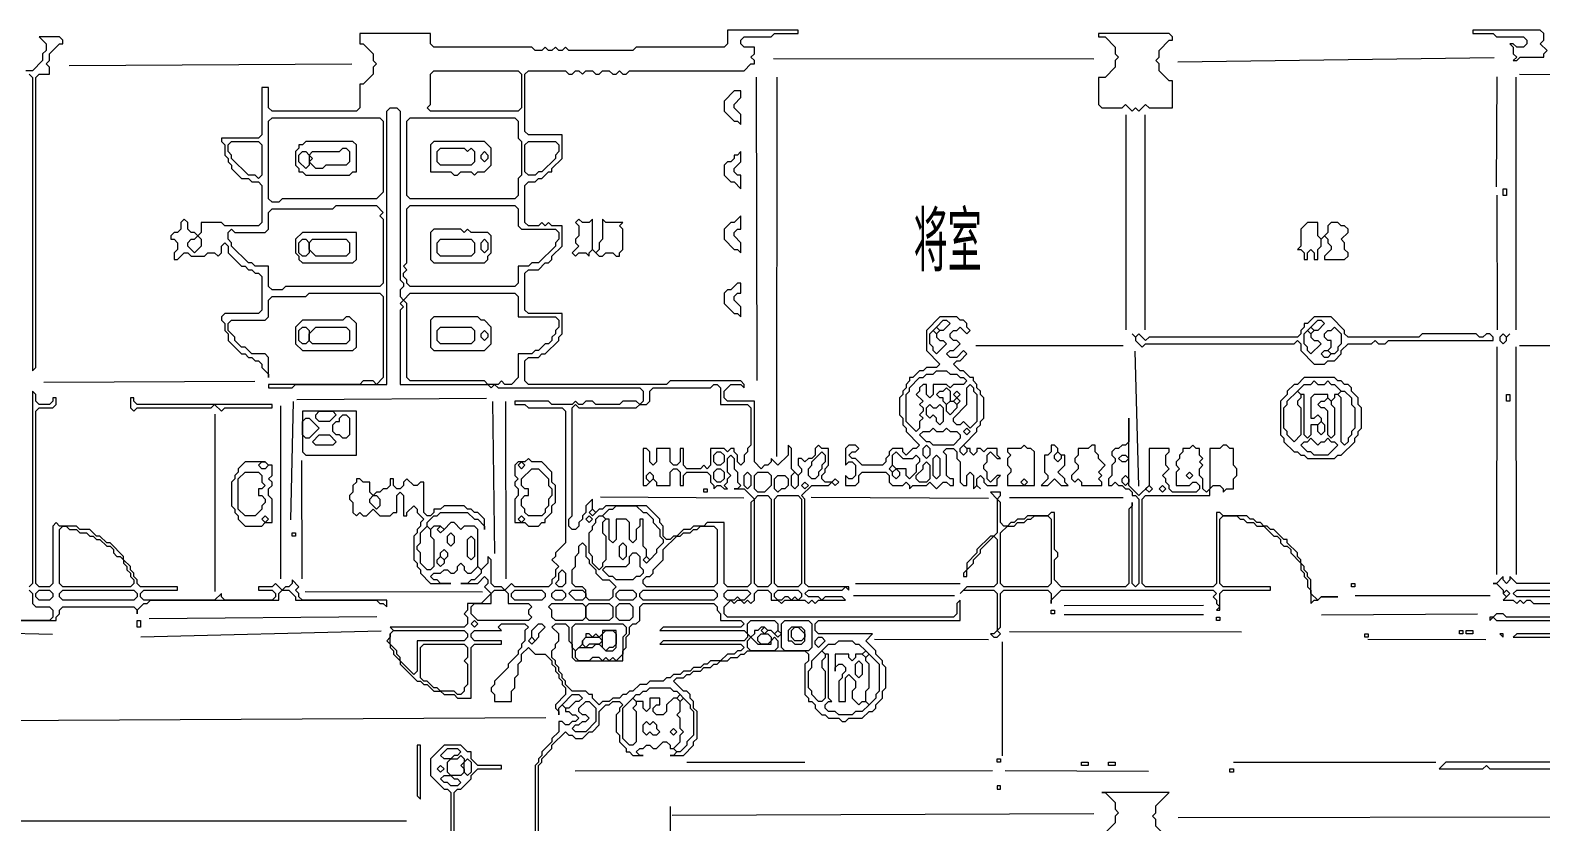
# Model space of a CAD drawing. Extents: x 12 to 2459, y 13 to 1740.
# Drawn here: x 785.3 to 1233.1, y 1094.3 to 1329 of the extents above; entities that cross this region are included whole.
import ezdxf

# ---------------------------------------------------------------- set-up
doc = ezdxf.new("R2010")
doc.units = 0
for name, color, linetype, lineweight in [('OCR_TEXT', 6, 'Continuous', 0), ('TEXT_FALLBACK_OUTLINE', 2, 'Continuous', 0), ('TRACE_CURVE', 6, 'Continuous', 0), ('TRACE_STRAIGHT', 5, 'Continuous', 0), ('TRACE_TEXT_SYMBOL', 6, 'Continuous', 0)]:
    doc.layers.add(name, color=color, linetype=linetype, lineweight=lineweight)
doc.styles.add('wqy-unicode', font='wqy-unicode.lff')

msp = doc.modelspace()

# ---------------------------------------------------------------- linework, layer by layer
at = {"layer": 'TEXT_FALLBACK_OUTLINE', "color": 2}
for points in [[(1080, 1206), (1079, 1205), (1075, 1205), (1075, 1204), (1076, 1203), (1075, 1202), (1075, 1200), (1076, 1199), (1076, 1198), (1075, 1197), (1075, 1194), (1083, 1194), (1083, 1204), (1082, 1205), (1081, 1205)], [(1088, 1206), (1088, 1204), (1087, 1203), (1086, 1203), (1086, 1198), (1087, 1197), (1087, 1196), (1085, 1194), (1087, 1194), (1089, 1196), (1091, 1194), (1093, 1194), (1092, 1195), (1092, 1196), (1090, 1198), (1092, 1200), (1092, 1203), (1091, 1203), (1090, 1204), (1090, 1205), (1089, 1206)], [(1100, 1206), (1099, 1205), (1096, 1205), (1096, 1203), (1095, 1202), (1095, 1201), (1096, 1200), (1096, 1199), (1094, 1197), (1094, 1196), (1095, 1195), (1096, 1196), (1097, 1195), (1097, 1194), (1103, 1194), (1103, 1195), (1102, 1196), (1103, 1197), (1102, 1198), (1104, 1200), (1102, 1202), (1102, 1203), (1101, 1204), (1101, 1206)], [(1089, 1203), (1090, 1204), (1091, 1203), (1091, 1202), (1090, 1201), (1089, 1202)], [(1079, 1195), (1080, 1196), (1081, 1195), (1080, 1194)]]:
    msp.add_lwpolyline(points, close=True, dxfattribs=at)
at = {"layer": 'TRACE_CURVE', "color": 6}
for points in [[(788, 1327), (790, 1325), (790, 1323), (789, 1322), (789, 1320), (786, 1317), (784, 1317)], [(785, 1316), (786, 1315), (786, 1228), (787, 1229), (787, 1315), (788, 1316), (791, 1316), (791, 1318), (790, 1319), (791, 1320), (791, 1322), (794, 1325), (795, 1325), (795, 1326), (794, 1327), (788, 1327)], [(992, 1329), (992, 1325), (991, 1324), (965, 1324), (964, 1323), (945, 1323), (944, 1324), (943, 1323), (942, 1323), (941, 1324), (940, 1323), (939, 1323), (938, 1324), (937, 1323), (935, 1323), (934, 1324), (905, 1324), (904, 1325), (904, 1328), (883, 1328), (883, 1325), (884, 1325), (887, 1322), (887, 1320), (888, 1319), (887, 1318), (887, 1316), (884, 1313), (883, 1313), (883, 1306), (882, 1305), (857, 1305), (856, 1306), (856, 1312), (854, 1312), (854, 1298), (853, 1297), (842, 1297), (842, 1296), (843, 1295), (843, 1292), (844, 1291), (844, 1290), (845, 1289), (845, 1288), (848, 1285), (850, 1285), (851, 1284), (853, 1284), (854, 1283), (854, 1272), (853, 1271), (843, 1271), (842, 1272), (836, 1272), (836, 1269), (835, 1268), (834, 1269), (833, 1269), (832, 1270), (832, 1272), (831, 1273), (830, 1272), (830, 1270)], [(936, 1285), (937, 1285), (939, 1287), (940, 1287), (940, 1288), (943, 1291), (943, 1298), (933, 1298), (932, 1299), (932, 1316), (933, 1317), (944, 1317), (945, 1316), (946, 1316), (947, 1317), (948, 1317), (949, 1316), (950, 1317), (952, 1317), (953, 1316), (954, 1316), (955, 1317), (957, 1317), (958, 1316), (959, 1316), (960, 1317), (961, 1316), (962, 1316), (963, 1317), (997, 1317), (999, 1319), (1000, 1319), (1000, 1320), (999, 1321), (1000, 1322), (1000, 1324), (997, 1324), (996, 1325), (996, 1326), (997, 1327), (1005, 1327), (1006, 1328), (1013, 1328), (1013, 1329), (992, 1329)], [(867, 1250), (868, 1251), (889, 1251), (890, 1250), (890, 1226), (888, 1224), (887, 1225), (884, 1225), (883, 1224), (856, 1224), (856, 1223), (863, 1223), (864, 1224), (891, 1224), (891, 1305), (892, 1306), (894, 1306), (895, 1305), (895, 1255), (896, 1254), (896, 1253), (895, 1252), (895, 1250), (896, 1249), (895, 1248), (896, 1247), (895, 1246), (895, 1224), (921, 1224), (922, 1223), (923, 1224), (924, 1223), (966, 1223), (967, 1222), (967, 1219), (966, 1218), (965, 1219), (961, 1219), (960, 1218), (953, 1218), (952, 1219), (950, 1219), (949, 1218), (948, 1218), (947, 1219), (946, 1218), (940, 1218), (939, 1219), (929, 1219), (929, 1218), (932, 1218), (933, 1217), (943, 1217), (944, 1216), (944, 1177), (941, 1174), (941, 1173), (940, 1172), (942, 1170), (941, 1169), (941, 1167), (940, 1166), (940, 1165), (939, 1164)], [(1017, 1202), (1016, 1202), (1015, 1201), (1014, 1202), (1013, 1202), (1013, 1200), (1014, 1199), (1014, 1198), (1013, 1197), (1011, 1199), (1011, 1205), (1010, 1206), (1010, 1203), (1007, 1200), (1005, 1202), (1005, 1201), (1004, 1200), (1003, 1200), (1002, 1199), (1000, 1201), (1000, 1219), (992, 1219), (991, 1220), (991, 1222), (993, 1224), (996, 1224), (997, 1223), (997, 1224), (996, 1225), (975, 1225), (974, 1224), (933, 1224), (932, 1225), (932, 1231), (933, 1232), (936, 1232), (937, 1233), (938, 1233), (942, 1237), (942, 1238), (943, 1239), (943, 1245), (933, 1245), (932, 1246), (932, 1257), (933, 1258), (936, 1258), (938, 1260), (939, 1260), (940, 1261), (940, 1262), (943, 1265), (943, 1271), (940, 1271), (939, 1272), (938, 1271), (937, 1272), (936, 1271), (933, 1271), (932, 1272), (932, 1283), (933, 1284), (935, 1284), (936, 1285)], [(830, 1270), (829, 1269), (828, 1269), (827, 1268), (827, 1267), (828, 1267), (829, 1266), (829, 1264), (828, 1263), (828, 1261), (829, 1261), (831, 1263), (832, 1263), (833, 1262), (837, 1262), (838, 1263), (840, 1263), (841, 1262), (842, 1263), (842, 1265), (843, 1266), (844, 1265), (844, 1263), (848, 1259), (849, 1259), (850, 1258), (851, 1258), (852, 1257), (853, 1257), (854, 1256), (854, 1246), (853, 1245), (843, 1245), (842, 1244), (842, 1243), (843, 1242), (843, 1240), (844, 1239), (844, 1237), (848, 1233), (849, 1233), (850, 1232), (851, 1232), (852, 1231), (853, 1231), (854, 1230), (854, 1229), (856, 1227), (856, 1226), (856, 1232), (855, 1233), (851, 1233), (849, 1235), (848, 1235), (846, 1237), (846, 1238), (844, 1240), (844, 1242), (845, 1243), (855, 1243), (856, 1244), (856, 1249), (857, 1250), (867, 1250)], [(992, 1193), (991, 1194), (992, 1195), (992, 1196), (993, 1197), (992, 1198), (992, 1202), (993, 1203), (994, 1202), (994, 1199), (995, 1198), (995, 1195), (996, 1194), (995, 1193), (994, 1193), (997, 1193), (1000, 1190), (999, 1189), (999, 1165), (998, 1164), (992, 1164), (991, 1165), (991, 1183), (986, 1183), (985, 1182), (982, 1182), (981, 1181), (979, 1181), (977, 1179), (976, 1179), (975, 1178), (974, 1178), (973, 1179), (973, 1182), (972, 1183), (972, 1184), (968, 1188), (956, 1188), (955, 1187), (954, 1187), (953, 1186), (952, 1187), (952, 1190), (950, 1188), (950, 1186), (949, 1185), (949, 1184), (948, 1183), (948, 1182), (947, 1181), (946, 1181), (945, 1182), (945, 1184), (946, 1185), (946, 1217), (947, 1218), (948, 1217), (965, 1217), (966, 1218), (968, 1218), (969, 1219), (969, 1222), (970, 1223), (987, 1223)], [(987, 1223), (988, 1224), (989, 1224), (990, 1223), (990, 1218), (998, 1218), (999, 1217), (999, 1206), (998, 1205), (998, 1204), (997, 1203), (997, 1201), (996, 1200), (995, 1201), (995, 1203), (994, 1204), (994, 1205), (993, 1205), (992, 1204), (991, 1205), (987, 1205), (987, 1200), (986, 1199), (985, 1200), (984, 1199), (980, 1199), (979, 1200), (979, 1205), (978, 1205), (978, 1201), (977, 1200), (976, 1200), (975, 1201), (975, 1205), (971, 1205), (971, 1201), (970, 1200), (969, 1201), (969, 1204), (968, 1205), (967, 1205), (967, 1194), (968, 1194), (970, 1196), (971, 1195), (971, 1194), (975, 1194), (975, 1198), (976, 1199), (977, 1199), (978, 1198), (978, 1194), (979, 1194), (979, 1197), (980, 1198), (986, 1198), (987, 1197), (987, 1195), (988, 1194), (988, 1193), (989, 1194), (990, 1194), (991, 1193), (992, 1193)], [(863, 1165), (862, 1164), (861, 1164), (860, 1163), (858, 1165), (857, 1164), (853, 1164), (853, 1163), (857, 1163), (858, 1162), (858, 1161), (857, 1160), (843, 1160), (842, 1161), (842, 1162), (840, 1160), (819, 1160), (818, 1161), (818, 1162), (819, 1163), (829, 1163), (829, 1164), (818, 1164), (817, 1165), (817, 1166), (816, 1167), (816, 1168), (815, 1169), (815, 1170), (813, 1172), (813, 1173), (809, 1177), (808, 1177), (806, 1179), (805, 1179), (803, 1181), (800, 1181), (799, 1182), (794, 1182), (793, 1183), (792, 1182), (792, 1165), (791, 1164), (788, 1164), (787, 1165), (787, 1216), (788, 1217), (792, 1217), (793, 1218), (793, 1220), (792, 1220), (792, 1219), (791, 1218), (788, 1218), (787, 1219), (787, 1221), (786, 1222), (786, 1165), (785, 1164)], [(1061, 1154), (1061, 1160), (1060, 1159), (1060, 1156), (1059, 1155), (992, 1155), (991, 1156), (991, 1158), (993, 1160), (994, 1159), (995, 1160), (996, 1160), (997, 1159), (998, 1160), (999, 1159), (1000, 1160), (1000, 1162), (1001, 1163), (1004, 1163), (1005, 1162), (1005, 1160), (1007, 1160), (1008, 1159), (1009, 1160), (1015, 1160), (1016, 1159), (1017, 1160), (1018, 1159), (1019, 1160), (1027, 1160), (1026, 1161), (1021, 1161), (1020, 1160), (1019, 1161), (1016, 1161), (1015, 1162), (1016, 1163), (1026, 1163), (1027, 1164), (1028, 1163), (1028, 1164), (1016, 1164), (1015, 1165), (1015, 1190), (1014, 1191), (1017, 1194), (1022, 1194), (1023, 1195), (1024, 1194), (1025, 1195), (1024, 1196), (1023, 1195), (1021, 1195), (1020, 1196), (1020, 1197), (1021, 1198), (1021, 1199), (1022, 1200), (1022, 1205), (1020, 1205), (1019, 1206), (1018, 1205), (1018, 1203), (1017, 1202)], [(886, 1192), (886, 1195), (884, 1195), (883, 1196), (882, 1196), (882, 1195), (881, 1194), (881, 1192), (880, 1191), (880, 1190), (881, 1189), (881, 1186), (882, 1185), (883, 1186), (884, 1185), (885, 1185), (887, 1187), (889, 1185), (892, 1185), (893, 1186), (894, 1186), (894, 1191), (895, 1192), (896, 1191), (896, 1185), (897, 1185), (897, 1186), (899, 1188), (900, 1187), (900, 1186), (902, 1184), (901, 1183), (901, 1182), (900, 1181), (900, 1180), (899, 1179), (899, 1172), (900, 1171), (900, 1170), (901, 1169), (901, 1168), (904, 1165), (910, 1165), (907, 1165), (906, 1166), (905, 1166), (904, 1167), (905, 1168), (907, 1168), (908, 1169), (909, 1169), (910, 1168), (911, 1168), (912, 1169), (912, 1170), (913, 1171), (914, 1170), (914, 1169), (915, 1168), (916, 1168), (918, 1170), (919, 1169), (919, 1168), (917, 1166)], [(939, 1164), (929, 1164), (928, 1165), (926, 1163), (925, 1164), (923, 1164), (922, 1165), (922, 1172), (921, 1173), (921, 1171), (919, 1169), (918, 1170), (918, 1181), (917, 1182), (914, 1182), (913, 1181), (911, 1183), (910, 1183), (908, 1181), (907, 1182), (905, 1182), (904, 1181), (903, 1182), (903, 1183), (905, 1185), (906, 1185), (907, 1186), (915, 1186), (917, 1184), (918, 1184), (920, 1182), (920, 1181), (920, 1184), (918, 1186), (917, 1186), (916, 1187), (915, 1187), (914, 1188), (908, 1188), (907, 1187), (905, 1187), (905, 1186), (904, 1185), (903, 1185), (902, 1186), (902, 1195), (901, 1195), (900, 1194), (899, 1194), (897, 1196), (896, 1195), (896, 1194), (895, 1193), (894, 1193), (893, 1194), (893, 1196), (892, 1196), (892, 1194), (891, 1193), (890, 1193), (889, 1192), (888, 1192), (887, 1191), (886, 1192)], [(785, 1163), (786, 1162), (786, 1159), (787, 1158), (791, 1158), (792, 1157), (792, 1155), (791, 1154), (761, 1154), (793, 1154), (793, 1155), (794, 1156), (794, 1157), (795, 1158), (816, 1158), (817, 1157), (817, 1156), (817, 1157), (819, 1159), (820, 1159), (821, 1160), (859, 1160), (859, 1162), (860, 1163), (862, 1163), (864, 1161), (864, 1160), (888, 1160), (889, 1159), (890, 1159), (891, 1158), (891, 1160), (866, 1160), (865, 1161), (865, 1162), (864, 1163), (865, 1164), (863, 1166), (863, 1165)], [(917, 1166), (916, 1166), (915, 1165), (913, 1165), (918, 1165), (920, 1167), (921, 1166), (921, 1165), (920, 1164), (922, 1162), (919, 1159), (915, 1159), (915, 1157), (914, 1156), (915, 1155), (915, 1153), (914, 1152), (892, 1152), (893, 1151), (892, 1150), (892, 1149), (891, 1148), (892, 1147), (892, 1146), (893, 1145), (893, 1144), (895, 1142), (895, 1141), (900, 1136), (901, 1136), (902, 1135), (903, 1135), (905, 1133), (907, 1133), (908, 1132), (911, 1132), (912, 1131), (916, 1131), (916, 1146), (917, 1147), (925, 1147), (925, 1148), (917, 1148), (916, 1149), (916, 1150), (917, 1151), (925, 1151), (924, 1152), (925, 1153), (932, 1153), (933, 1152), (932, 1151), (932, 1148), (931, 1147), (931, 1146), (930, 1145), (930, 1144), (927, 1141), (927, 1140), (923, 1136), (923, 1135), (922, 1134), (922, 1133), (923, 1132)], [(1262, 1165), (1226, 1165), (1224, 1167), (1224, 1166), (1223, 1165), (1222, 1166), (1222, 1167), (1220, 1165), (1219, 1165), (1220, 1165), (1222, 1163), (1222, 1162), (1223, 1161), (1222, 1160), (1225, 1160), (1226, 1159), (1227, 1160), (1228, 1159), (1229, 1160), (1230, 1160), (1231, 1159), (1236, 1159)], [(1271, 1161), (1226, 1161), (1225, 1162), (1226, 1163), (1263, 1163)], [(966, 1158), (967, 1159), (988, 1159), (989, 1158), (989, 1157), (990, 1156), (990, 1154), (996, 1154), (997, 1153), (996, 1152), (973, 1152), (972, 1151), (997, 1151), (998, 1150), (998, 1149), (997, 1148), (973, 1148), (972, 1147), (996, 1147), (997, 1146), (996, 1145), (995, 1145), (994, 1144), (992, 1144), (990, 1142), (987, 1142), (986, 1141), (985, 1141), (984, 1140), (982, 1140), (981, 1139), (979, 1139), (978, 1138), (976, 1138), (975, 1137), (974, 1137), (973, 1136), (969, 1136), (968, 1135), (966, 1135), (964, 1133), (963, 1133), (962, 1132), (961, 1132), (960, 1131), (958, 1131), (957, 1130), (955, 1130), (954, 1129), (952, 1131), (952, 1132), (951, 1132), (950, 1133), (946, 1133), (944, 1135), (944, 1136), (943, 1137), (943, 1138), (942, 1139), (942, 1140), (941, 1141), (941, 1142), (940, 1143), (940, 1145)], [(940, 1145), (941, 1146), (941, 1147), (942, 1148), (942, 1150), (940, 1152), (941, 1153), (944, 1153), (945, 1152), (945, 1148), (946, 1147), (946, 1143), (947, 1142), (961, 1142), (961, 1145), (962, 1146), (962, 1149), (963, 1150), (963, 1152), (964, 1153), (965, 1153), (966, 1154), (966, 1158)], [(982, 1118), (983, 1119), (983, 1127), (982, 1128), (982, 1130), (981, 1131), (981, 1132), (980, 1133), (979, 1133), (976, 1136), (977, 1137), (979, 1137), (980, 1138), (981, 1138), (982, 1139), (984, 1139), (985, 1140), (987, 1140), (988, 1141), (989, 1141), (990, 1142), (992, 1142), (993, 1143), (995, 1143), (996, 1144), (997, 1144), (998, 1145), (1015, 1145), (1016, 1144), (1016, 1142), (1015, 1141), (1015, 1132), (1016, 1131), (1016, 1130), (1017, 1130), (1018, 1129), (1018, 1128), (1020, 1126), (1021, 1126), (1022, 1125), (1025, 1125), (1026, 1124), (1027, 1124), (1028, 1125), (1032, 1125), (1034, 1127), (1035, 1127), (1036, 1128), (1036, 1129), (1038, 1131), (1038, 1133), (1039, 1134), (1039, 1140), (1038, 1141), (1038, 1142), (1036, 1144), (1036, 1145), (1033, 1148), (1035, 1150), (1019, 1150), (1018, 1151), (1018, 1153), (1019, 1154), (1061, 1154)], [(923, 1132), (923, 1130), (928, 1130), (928, 1133), (929, 1134), (929, 1137), (930, 1138), (930, 1141), (931, 1142), (931, 1144), (933, 1146), (935, 1144), (938, 1144), (940, 1142), (940, 1141), (941, 1140), (941, 1139), (942, 1138), (942, 1137), (943, 1136), (943, 1135), (944, 1134), (944, 1132), (941, 1129), (941, 1128), (942, 1127), (942, 1126), (942, 1128), (943, 1129), (944, 1128), (944, 1127), (945, 1127), (946, 1126), (947, 1126), (948, 1125), (947, 1124), (946, 1124), (945, 1123), (944, 1123), (943, 1124), (942, 1124), (942, 1121), (940, 1119), (940, 1118), (937, 1115), (937, 1114), (936, 1113), (936, 1112), (935, 1111), (935, 985)], [(936, 986), (936, 1111), (937, 1112), (937, 1113), (940, 1116), (940, 1117), (944, 1121), (945, 1120), (946, 1120), (947, 1119), (949, 1119), (951, 1121), (952, 1121), (954, 1123), (954, 1127), (956, 1129), (957, 1129), (958, 1130), (960, 1130), (961, 1129), (960, 1128), (960, 1127), (959, 1126), (959, 1121), (960, 1120), (960, 1118), (962, 1116), (962, 1115), (963, 1115), (964, 1114), (967, 1114), (966, 1114), (965, 1115), (966, 1116), (967, 1116), (968, 1117), (969, 1117), (970, 1116), (971, 1116), (973, 1118), (974, 1118), (975, 1117), (975, 1116), (976, 1116), (977, 1115), (976, 1114), (975, 1114), (979, 1114), (982, 1117), (982, 1118)]]:
    msp.add_lwpolyline(points, dxfattribs=at)
for points in [[(904, 1316), (905, 1317), (930, 1317), (931, 1316), (931, 1306), (930, 1305), (904, 1305), (903, 1306), (904, 1307)], [(856, 1302), (857, 1303), (889, 1303), (890, 1302), (890, 1281), (888, 1279), (860, 1279), (859, 1278), (857, 1278), (856, 1279)], [(897, 1302), (898, 1303), (929, 1303), (930, 1302), (930, 1297), (931, 1296), (931, 1286), (930, 1285), (930, 1280), (929, 1279), (898, 1279), (897, 1280)], [(844, 1295), (845, 1296), (853, 1296), (854, 1295), (854, 1286), (853, 1285), (852, 1286), (850, 1286), (845, 1291), (845, 1292), (844, 1293)], [(932, 1295), (933, 1296), (941, 1296), (942, 1295), (942, 1293), (941, 1292), (941, 1291), (937, 1287), (936, 1287), (935, 1286), (933, 1286), (932, 1287)], [(875, 1276), (876, 1277), (888, 1277), (890, 1275), (889, 1274), (890, 1273), (890, 1254), (889, 1253), (861, 1253), (860, 1252), (857, 1252), (856, 1253), (856, 1259), (852, 1259), (851, 1260), (850, 1260), (845, 1265), (845, 1266), (844, 1267), (844, 1269), (845, 1270), (846, 1269), (855, 1269), (856, 1270), (856, 1275), (857, 1276)], [(897, 1276), (898, 1277), (929, 1277), (930, 1276), (930, 1271), (931, 1270), (941, 1270), (942, 1269), (942, 1267), (941, 1266), (941, 1265), (936, 1260), (934, 1260), (933, 1259), (930, 1259), (930, 1254), (929, 1253), (898, 1253), (897, 1254), (897, 1255), (896, 1256), (896, 1257), (897, 1258), (896, 1259), (897, 1260)], [(834, 1267), (835, 1268), (836, 1267), (836, 1265), (834, 1263), (832, 1265), (832, 1266), (833, 1267)], [(898, 1251), (929, 1251), (930, 1250), (930, 1244), (941, 1244), (942, 1243), (942, 1241), (941, 1240), (941, 1239), (940, 1238), (940, 1237), (939, 1236), (938, 1236), (936, 1234), (935, 1234), (934, 1233), (930, 1233), (930, 1226), (928, 1224), (926, 1224), (925, 1225), (924, 1224), (921, 1224), (920, 1225), (898, 1225), (897, 1226), (897, 1248), (896, 1249)], [(988, 1203), (989, 1204), (990, 1204), (991, 1203), (991, 1201), (990, 1200), (989, 1200), (988, 1201)], [(1020, 1204), (1021, 1203), (1021, 1201), (1020, 1200), (1020, 1199), (1019, 1198), (1019, 1197), (1018, 1196), (1017, 1196), (1016, 1197), (1016, 1199), (1017, 1200), (1017, 1201)], [(968, 1197), (969, 1198), (970, 1197), (970, 1196), (969, 1195), (968, 1196)], [(988, 1198), (989, 1199), (990, 1199), (991, 1198), (991, 1196), (990, 1195), (989, 1195), (988, 1196)], [(997, 1197), (998, 1198), (999, 1197), (999, 1194), (998, 1193), (997, 1194)], [(1000, 1197), (1001, 1198), (1004, 1198), (1005, 1197), (1005, 1194), (1003, 1192), (1001, 1192), (1000, 1193)], [(1006, 1196), (1007, 1197), (1009, 1197), (1010, 1196), (1010, 1194), (1009, 1193), (1008, 1193), (1007, 1192), (1006, 1193)], [(1011, 1197), (1012, 1198), (1013, 1197), (1013, 1194), (1012, 1193), (1011, 1194)], [(1014, 1194), (1015, 1195), (1016, 1194), (1015, 1193)], [(886, 1190), (887, 1191), (888, 1191), (889, 1190), (889, 1188), (888, 1187), (886, 1189)], [(951, 1186), (952, 1187), (953, 1186), (952, 1185)], [(958, 1187), (959, 1188), (965, 1188), (967, 1186), (968, 1186), (970, 1184), (970, 1183), (972, 1181), (972, 1179), (973, 1178), (973, 1177), (971, 1175), (971, 1174), (969, 1172), (968, 1173), (968, 1175), (967, 1176), (967, 1184), (966, 1184), (966, 1182), (965, 1181), (965, 1178), (964, 1177), (963, 1178), (963, 1183), (962, 1184), (959, 1184), (959, 1178), (958, 1177), (957, 1178), (957, 1184), (956, 1184), (955, 1185), (957, 1187)], [(1000, 1190), (1001, 1191), (1004, 1191), (1005, 1190), (1005, 1165), (1004, 1164), (1001, 1164), (1000, 1165)], [(1006, 1190), (1007, 1191), (1013, 1191), (1014, 1190), (1014, 1165), (1013, 1164), (1007, 1164), (1006, 1165)], [(950, 1184), (951, 1185), (952, 1184), (951, 1183)], [(953, 1184), (954, 1185), (955, 1185), (956, 1184), (955, 1183), (955, 1180), (956, 1179), (956, 1172), (955, 1171), (955, 1170), (954, 1169), (952, 1171), (952, 1173), (951, 1174), (951, 1180), (952, 1181), (952, 1182), (953, 1183)], [(794, 1181), (795, 1182), (796, 1182), (797, 1181), (799, 1181), (800, 1180), (802, 1180), (803, 1179), (804, 1179), (805, 1178), (806, 1178), (808, 1176), (809, 1176), (810, 1175), (810, 1174), (811, 1173), (812, 1173), (813, 1172), (813, 1171), (814, 1170), (814, 1169), (815, 1168), (815, 1167), (816, 1166), (816, 1165), (815, 1164), (795, 1164), (794, 1165)], [(903, 1182), (904, 1181), (904, 1179), (905, 1178), (905, 1170), (904, 1169), (903, 1169), (901, 1171), (901, 1174), (900, 1175), (900, 1176), (901, 1177), (901, 1180)], [(906, 1181), (907, 1182), (908, 1181), (907, 1180)], [(909, 1179), (910, 1180), (911, 1179), (911, 1177), (910, 1176), (909, 1177)], [(915, 1178), (916, 1179), (917, 1178), (917, 1173), (916, 1172), (915, 1173)], [(983, 1181), (984, 1182), (988, 1182), (989, 1181), (989, 1165), (988, 1164), (968, 1164), (967, 1165), (967, 1166), (968, 1167), (969, 1167), (970, 1168), (970, 1169), (973, 1172), (973, 1175), (977, 1179), (978, 1179), (979, 1180), (981, 1180), (982, 1181)], [(907, 1174), (908, 1175), (909, 1174), (909, 1173), (908, 1172), (907, 1173)], [(948, 1176), (949, 1177), (950, 1176), (950, 1173), (951, 1172), (951, 1171), (953, 1169), (953, 1168), (955, 1166), (957, 1166), (959, 1164), (958, 1163), (958, 1161), (957, 1160), (951, 1160), (950, 1161), (950, 1163), (949, 1164), (947, 1164), (946, 1165), (946, 1169), (947, 1170), (947, 1173), (948, 1174)], [(963, 1173), (964, 1174), (965, 1174), (966, 1173), (966, 1170), (967, 1169), (967, 1168), (966, 1167), (965, 1167), (964, 1166), (959, 1166), (958, 1167), (957, 1167), (955, 1169), (956, 1170), (962, 1170), (963, 1171)], [(960, 1176), (961, 1177), (962, 1176), (962, 1173), (961, 1172), (960, 1173)], [(906, 1172), (907, 1173), (908, 1172), (908, 1171), (907, 1170), (906, 1171)], [(942, 1168), (943, 1169), (944, 1168), (944, 1165), (943, 1164), (942, 1164), (941, 1165), (942, 1166)], [(967, 1172), (968, 1173), (969, 1172), (968, 1171)], [(787, 1162), (788, 1163), (791, 1163), (792, 1162), (792, 1161), (791, 1160), (788, 1160), (787, 1161)], [(794, 1162), (795, 1163), (816, 1163), (817, 1162), (817, 1161), (816, 1160), (795, 1160), (794, 1161)], [(922, 1162), (923, 1163), (926, 1163), (927, 1162), (927, 1159), (933, 1159), (934, 1158), (933, 1157), (933, 1156), (934, 1155), (933, 1154), (918, 1154), (916, 1156), (916, 1158), (917, 1159), (922, 1159)], [(928, 1162), (929, 1163), (937, 1163), (938, 1162), (938, 1161), (937, 1160), (929, 1160), (928, 1161)], [(940, 1162), (941, 1163), (943, 1163), (944, 1162), (944, 1161), (943, 1160), (941, 1160), (940, 1161)], [(945, 1162), (946, 1163), (949, 1163), (950, 1162), (950, 1161), (949, 1160), (947, 1160)], [(959, 1162), (960, 1163), (964, 1163), (965, 1162), (965, 1161), (964, 1160), (960, 1160), (959, 1161)], [(966, 1162), (967, 1163), (988, 1163), (989, 1162), (989, 1161), (988, 1160), (967, 1160), (966, 1161)], [(991, 1162), (992, 1163), (998, 1163), (999, 1162), (997, 1160), (996, 1160), (995, 1161), (994, 1160), (992, 1160), (991, 1161)], [(1006, 1162), (1007, 1163), (1013, 1163), (1014, 1162), (1014, 1161), (1013, 1160), (1012, 1161), (1011, 1160), (1010, 1161), (1009, 1161), (1008, 1160), (1007, 1160), (1006, 1161)], [(1222, 1162), (1223, 1163), (1224, 1162), (1223, 1161)], [(939, 1158), (940, 1159), (949, 1159), (950, 1158), (950, 1155), (949, 1154), (941, 1154), (940, 1155), (940, 1157)], [(950, 1158), (951, 1159), (957, 1159), (958, 1158), (958, 1155), (957, 1154), (951, 1154), (950, 1155)], [(959, 1158), (960, 1159), (963, 1159), (964, 1158), (964, 1155), (963, 1154), (960, 1154), (959, 1155)], [(892, 1150), (893, 1151), (914, 1151), (915, 1150), (915, 1149), (914, 1148), (900, 1148), (900, 1139), (899, 1138), (895, 1142), (895, 1143), (894, 1144), (894, 1145), (892, 1147)], [(916, 1153), (917, 1154), (918, 1153), (917, 1152)], [(936, 1153), (937, 1153), (938, 1152), (936, 1150), (936, 1149), (935, 1148), (934, 1149), (934, 1151)], [(946, 1152), (947, 1153), (961, 1153), (962, 1152), (962, 1150), (961, 1149), (961, 1144), (959, 1142), (958, 1143), (957, 1142), (956, 1143), (955, 1142), (954, 1143), (952, 1143), (951, 1142), (948, 1142), (947, 1143), (947, 1145), (948, 1146), (952, 1146), (953, 1147), (954, 1147), (956, 1145), (958, 1145), (959, 1146), (959, 1151), (955, 1151), (955, 1150), (954, 1149), (953, 1150), (952, 1149), (951, 1150), (950, 1150), (950, 1149), (949, 1148), (949, 1147), (947, 1145), (946, 1146)], [(955, 1150), (956, 1151), (958, 1151), (959, 1150), (959, 1147), (958, 1146), (957, 1146), (956, 1145), (955, 1146)], [(998, 1153), (999, 1154), (1006, 1154), (1007, 1153), (1007, 1151), (1006, 1150), (1005, 1151), (1004, 1151), (1003, 1152), (1002, 1152), (1001, 1151), (1000, 1151), (1000, 1150), (999, 1149), (998, 1150)], [(1002, 1151), (1003, 1152), (1004, 1151), (1003, 1150)], [(1006, 1150), (1007, 1151), (1008, 1150), (1007, 1149)], [(1008, 1153), (1009, 1154), (1016, 1154), (1017, 1153), (1017, 1146), (1016, 1145), (1009, 1145), (1008, 1146)], [(901, 1146), (902, 1147), (914, 1147), (915, 1146), (915, 1143), (914, 1142), (915, 1141), (915, 1135), (914, 1134), (914, 1133), (913, 1132), (912, 1132), (911, 1133), (907, 1133), (906, 1134), (905, 1134), (903, 1136), (902, 1136), (901, 1137)], [(933, 1148), (934, 1149), (935, 1148), (934, 1147)], [(949, 1148), (950, 1149), (954, 1149), (955, 1148), (954, 1147), (951, 1147), (950, 1146), (949, 1147)], [(998, 1148), (999, 1149), (1001, 1147), (1005, 1147), (1005, 1148), (1006, 1149), (1007, 1148), (1007, 1146), (1006, 1145), (999, 1145), (998, 1146)], [(1001, 1149), (1002, 1150), (1004, 1150), (1005, 1149), (1005, 1148), (1004, 1147), (1002, 1147), (1001, 1148)], [(1018, 1148), (1019, 1149), (1020, 1149), (1021, 1148), (1019, 1146), (1018, 1147)], [(1024, 1147), (1025, 1148), (1029, 1148), (1030, 1147), (1031, 1147), (1033, 1145), (1032, 1144), (1030, 1144), (1030, 1143), (1029, 1142), (1028, 1143), (1028, 1144), (1024, 1144), (1024, 1139), (1024, 1140), (1025, 1141), (1026, 1141), (1027, 1140), (1027, 1139), (1026, 1138), (1026, 1137), (1025, 1136), (1025, 1130), (1027, 1130), (1027, 1137), (1028, 1138), (1030, 1136), (1030, 1134), (1029, 1133), (1029, 1131), (1031, 1129), (1032, 1130), (1033, 1130), (1034, 1129), (1032, 1127), (1030, 1127), (1029, 1126), (1025, 1126), (1024, 1127), (1022, 1127), (1021, 1128), (1021, 1129), (1022, 1130), (1023, 1130), (1022, 1131), (1022, 1144), (1021, 1144), (1020, 1145), (1022, 1147)], [(1020, 1145), (1021, 1144), (1021, 1143), (1020, 1142), (1020, 1140), (1021, 1139), (1021, 1131), (1020, 1130), (1019, 1130), (1017, 1132), (1017, 1133), (1016, 1134), (1016, 1139), (1017, 1140), (1017, 1142)], [(1030, 1141), (1031, 1142), (1032, 1141), (1032, 1138), (1031, 1137), (1030, 1138)], [(1032, 1144), (1033, 1145), (1034, 1144), (1033, 1143)], [(1033, 1143), (1034, 1144), (1037, 1141), (1037, 1133), (1036, 1132), (1036, 1131), (1034, 1129), (1033, 1130), (1033, 1133), (1034, 1134), (1034, 1141), (1033, 1142)], [(968, 1133), (969, 1134), (975, 1134), (976, 1133), (977, 1133), (978, 1132), (977, 1131), (976, 1131), (974, 1129), (974, 1127), (973, 1126), (971, 1126), (970, 1127), (970, 1128), (971, 1129), (972, 1129), (972, 1131), (969, 1131), (969, 1128), (968, 1127), (967, 1128), (967, 1130), (965, 1130), (964, 1131), (965, 1132), (966, 1132), (967, 1133)], [(946, 1132), (948, 1132), (949, 1131), (948, 1130), (947, 1130), (945, 1128), (944, 1128), (943, 1129)], [(950, 1130), (951, 1130), (953, 1128), (953, 1124), (950, 1121), (947, 1121), (946, 1122), (947, 1123), (948, 1123), (949, 1124), (950, 1124), (951, 1125), (950, 1126), (949, 1126), (948, 1127), (948, 1128)], [(964, 1131), (965, 1130), (965, 1129), (964, 1128), (965, 1127), (965, 1118), (964, 1117), (963, 1117), (961, 1119), (961, 1128)], [(978, 1130), (979, 1131), (981, 1129), (981, 1128), (982, 1127), (982, 1120), (980, 1118), (980, 1117), (978, 1115), (977, 1115), (976, 1116), (978, 1118), (978, 1120), (979, 1121), (978, 1122), (978, 1125), (977, 1126), (978, 1127)], [(977, 1131), (978, 1132), (979, 1131), (978, 1130)], [(967, 1123), (968, 1124), (969, 1123), (970, 1124), (971, 1123), (971, 1122), (972, 1121), (971, 1120), (970, 1120), (969, 1121), (968, 1120), (967, 1121)], [(975, 1121), (976, 1122), (977, 1121), (976, 1120)], [(908, 1117), (904, 1113), (904, 1108), (908, 1104), (909, 1104), (910, 1103), (910, 1013), (911, 1013), (911, 1103), (912, 1104), (913, 1104), (916, 1107), (916, 1108), (918, 1110), (925, 1110), (925, 1111), (918, 1111), (916, 1113), (916, 1115), (915, 1115), (913, 1117)], [(909, 1116), (912, 1116), (913, 1115), (912, 1114), (911, 1114), (910, 1113), (908, 1113), (907, 1114)], [(906, 1110), (907, 1111), (908, 1110), (907, 1109)], [(912, 1113), (913, 1114), (914, 1113), (914, 1112), (913, 1111), (914, 1110), (914, 1109), (913, 1108), (910, 1108), (909, 1109), (909, 1112), (910, 1113)], [(914, 1112), (915, 1113), (916, 1112), (916, 1109), (915, 1108), (914, 1109)], [(907, 1107), (908, 1108), (910, 1108), (911, 1107), (912, 1107), (913, 1106), (912, 1105), (910, 1105), (909, 1106), (908, 1106)]]:
    msp.add_lwpolyline(points, close=True, dxfattribs=at)
at = {"layer": 'TRACE_STRAIGHT', "color": 5}
for p, q in [((796.9, 1318.52), (880.66, 1319.04)), ((1005.63, 1320.58), (1100.63, 1320.56)), ((1125.56, 1319.58), (1219.33, 1320.87)), ((1000.5, 1315.12), (1000.73, 1225.12)), ((1006.67, 1202.62), (1006.72, 1315.12)), ((1220.03, 1282.61), (1220.24, 1315.13)), ((1225.8, 1240.12), (1225.8, 1315.12)), ((1226.87, 1315.93), (1329.37, 1315.49)), ((1110.14, 1303.88), (1110.17, 1240.12)), ((1115.8, 1303.88), (1115.8, 1240.12)), ((1220.16, 1280.13), (1220.17, 1240.12)), ((1065.62, 1235.5), (1109.38, 1235.53)), ((1112.84, 1233.87), (1113.92, 1193.86)), ((1220.14, 1167.62), (1220.17, 1235.13)), ((1225.77, 1235.13), (1225.82, 1167.62)), ((1226.87, 1235.53), (1269.38, 1235.51)), ((789.37, 1224.68), (851.88, 1224.91)), ((862.57, 1183.86), (863.36, 1218.87)), ((864.38, 1219.52), (920.63, 1219.93)), ((922.39, 1218.87), (922.94, 1173.86)), ((926.22, 1218.88), (926.28, 1166.37)), ((840.13, 1162.62), (840.17, 1215.13)), ((859.57, 1166.37), (859.63, 1217.63)), ((865.76, 1201.38), (865.86, 1166.38)), ((954.37, 1190.6), (996.88, 1190.36)), ((1016.87, 1190.57), (1069.38, 1190.3)), ((1075.62, 1190.42), (1109.38, 1190.49)), ((1030, 1165), (1061, 1165)), ((866.87, 1162.58), (919.37, 1162.47)), ((1029.38, 1161.38), (1059.38, 1161.38)), ((1178.12, 1161.38), (1218.12, 1161.38)), ((1091.87, 1155.73), (1133.13, 1155.75)), ((1091.88, 1158.46), (1133.13, 1158.48)), ((1168.12, 1155.65), (1214.38, 1155.95)), ((728.1, 1151.48), (791.9, 1149.94)), ((820.62, 1154.53), (888.12, 1155.13)), ((818.09, 1149.15), (889.39, 1150.89)), ((1035.62, 1148.44), (1069.38, 1148.37)), ((1073.59, 1113.88), (1073.59, 1147.62)), ((1075.62, 1150.77), (1144.37, 1150.67)), ((1181.87, 1148.4), (1216.88, 1148.38)), ((734.37, 1124.17), (938.13, 1125.22)), ((980, 1112), (1015, 1112)), ((1142, 1112), (1202, 1112)), ((946.87, 1109.38), (1070.63, 1109.47)), ((1074.37, 1109.52), (1116.88, 1109.3)), ((975.15, 855.12), (975.15, 1098.88)), ((713.13, 1094.6), (896.88, 1094.61)), ((975.64, 1096.27), (1100.64, 1096.73)), ((1125.63, 1095.53), (1239.39, 1095.75))]:
    msp.add_line(p, q, dxfattribs=at)
at = {"layer": 'TRACE_TEXT_SYMBOL', "color": 6}
for points in [[(1102, 1328), (1102, 1327), (1104, 1327), (1107, 1324), (1107, 1322), (1108, 1321), (1107, 1320), (1107, 1318), (1104, 1315), (1102, 1315), (1102, 1307), (1103, 1306), (1109, 1306), (1110, 1307), (1112, 1305), (1113, 1306), (1114, 1305), (1116, 1307), (1117, 1306), (1124, 1306), (1124, 1314), (1123, 1314), (1120, 1317), (1120, 1319), (1119, 1320), (1120, 1321), (1120, 1323), (1123, 1326), (1124, 1326), (1124, 1327), (1123, 1328)], [(1213, 1329), (1213, 1328), (1219, 1328), (1220, 1327), (1228, 1327), (1229, 1326), (1229, 1325), (1228, 1324), (1226, 1324), (1225, 1325), (1224, 1325), (1225, 1324), (1225, 1322), (1226, 1321), (1225, 1320), (1226, 1320), (1227, 1321), (1234, 1321), (1234, 1322), (1235, 1323), (1233, 1325), (1234, 1326), (1234, 1328), (1233, 1329)], [(994, 1311), (991, 1308), (991, 1305), (994, 1302), (995, 1302), (996, 1301), (996, 1304), (994, 1306), (994, 1307), (996, 1309), (996, 1311)], [(867, 1296), (866, 1295), (865, 1295), (865, 1294), (864, 1293), (864, 1289), (865, 1288), (865, 1287), (866, 1287), (867, 1286), (880, 1286), (881, 1287), (882, 1287), (882, 1295), (881, 1296)], [(905, 1296), (904, 1295), (904, 1287), (910, 1287), (911, 1286), (912, 1286), (913, 1287), (916, 1287), (917, 1286), (918, 1287), (920, 1287), (922, 1289), (922, 1294), (920, 1296)], [(865, 1292), (866, 1293), (867, 1293), (868, 1292), (868, 1289), (867, 1288), (865, 1290)], [(877, 1293), (878, 1294), (879, 1294), (880, 1293), (880, 1290), (879, 1289), (873, 1289), (872, 1288), (870, 1288), (868, 1290), (869, 1291), (868, 1292), (869, 1293)], [(906, 1293), (907, 1294), (914, 1294), (915, 1293), (916, 1294), (917, 1293), (917, 1290), (916, 1289), (907, 1289), (906, 1290)], [(919, 1292), (920, 1293), (921, 1292), (921, 1291), (920, 1290), (919, 1291)], [(996, 1293), (995, 1292), (994, 1292), (994, 1291), (993, 1290), (992, 1290), (991, 1289), (991, 1286), (993, 1284), (994, 1284), (996, 1282), (996, 1286), (995, 1286), (994, 1287), (994, 1288), (996, 1290)], [(1222, 1282), (1223, 1282), (1223, 1280), (1222, 1280)], [(948, 1273), (947, 1272), (948, 1271), (948, 1268), (947, 1267), (947, 1266), (948, 1265), (946, 1263), (947, 1262), (948, 1263), (950, 1263), (951, 1262), (951, 1263), (952, 1264), (954, 1262), (955, 1262), (956, 1263), (958, 1263), (959, 1262), (960, 1262), (960, 1263), (961, 1264), (961, 1270), (960, 1271), (961, 1272), (956, 1272), (955, 1273), (955, 1267), (954, 1266), (954, 1264), (953, 1263), (952, 1264), (952, 1273), (951, 1272), (949, 1272)], [(996, 1274), (994, 1272), (993, 1272), (991, 1270), (991, 1267), (994, 1264), (995, 1264), (996, 1263), (996, 1266), (994, 1268), (994, 1269), (995, 1270), (996, 1270)], [(1164, 1272), (1162, 1270), (1162, 1265), (1161, 1264), (1162, 1264), (1163, 1263), (1163, 1261), (1164, 1261), (1164, 1263), (1165, 1264), (1166, 1263), (1166, 1261), (1167, 1261), (1167, 1264), (1168, 1265), (1168, 1267), (1169, 1268), (1170, 1267), (1170, 1266), (1171, 1265), (1171, 1264), (1169, 1262), (1169, 1261), (1175, 1261), (1176, 1262), (1176, 1263), (1175, 1264), (1175, 1266), (1174, 1267), (1176, 1269), (1176, 1270), (1175, 1271), (1174, 1271), (1173, 1272), (1171, 1272), (1170, 1271), (1170, 1269), (1168, 1267), (1167, 1268), (1167, 1272)], [(866, 1269), (864, 1267), (864, 1263), (865, 1262), (865, 1261), (866, 1260), (881, 1260), (882, 1261), (882, 1269)], [(905, 1270), (904, 1269), (904, 1261), (905, 1260), (920, 1260), (921, 1261), (921, 1262), (922, 1263), (922, 1268), (921, 1269), (916, 1269), (915, 1270), (914, 1269), (913, 1270)], [(865, 1266), (866, 1267), (867, 1267), (868, 1266), (868, 1263), (867, 1262), (866, 1262), (865, 1263)], [(868, 1266), (869, 1267), (879, 1267), (880, 1266), (880, 1263), (879, 1262), (870, 1262), (868, 1264)], [(906, 1266), (907, 1267), (916, 1267), (917, 1266), (917, 1263), (916, 1262), (907, 1262), (906, 1263)], [(919, 1266), (920, 1267), (921, 1266), (921, 1264), (920, 1263), (919, 1264)], [(995, 1254), (993, 1252), (992, 1252), (991, 1251), (991, 1248), (994, 1245), (995, 1245), (996, 1244), (996, 1247), (994, 1249), (994, 1250), (995, 1251), (996, 1251), (996, 1254)], [(879, 1244), (878, 1243), (866, 1243), (864, 1241), (864, 1236), (866, 1234), (881, 1234), (882, 1235), (882, 1242), (880, 1244)], [(865, 1240), (866, 1241), (867, 1241), (868, 1240), (868, 1237), (867, 1236), (866, 1236), (865, 1237)], [(870, 1241), (879, 1241), (880, 1240), (880, 1237), (879, 1236), (869, 1236), (868, 1237), (868, 1239)], [(905, 1244), (904, 1243), (904, 1235), (905, 1234), (920, 1234), (922, 1236), (922, 1241), (920, 1243), (919, 1243), (918, 1244)], [(906, 1240), (907, 1241), (916, 1241), (917, 1240), (917, 1237), (916, 1236), (907, 1236), (906, 1237)], [(1053, 1240), (1054, 1241), (1055, 1240), (1054, 1239)], [(1056, 1243), (1057, 1243), (1058, 1242), (1056, 1240), (1055, 1240), (1054, 1241)], [(1166, 1244), (1164, 1242), (1163, 1242), (1163, 1241), (1162, 1240), (1162, 1239), (1161, 1238), (1117, 1238), (1116, 1237), (1114, 1239), (1113, 1238), (1112, 1239), (1113, 1238), (1113, 1237), (1115, 1235), (1116, 1236), (1160, 1236), (1161, 1237), (1162, 1236), (1162, 1234), (1166, 1230), (1169, 1230), (1170, 1231), (1172, 1231), (1174, 1233), (1174, 1234), (1176, 1236), (1183, 1236), (1184, 1237), (1185, 1236), (1187, 1236), (1188, 1237), (1219, 1237), (1219, 1238), (1218, 1239), (1217, 1239), (1216, 1238), (1215, 1238), (1214, 1239), (1198, 1239), (1197, 1238), (1176, 1238), (1175, 1239), (1175, 1240), (1171, 1244)], [(1164, 1240), (1165, 1241), (1166, 1240), (1165, 1239)], [(1167, 1243), (1168, 1243), (1169, 1242), (1167, 1240), (1166, 1240), (1165, 1241)], [(1171, 1240), (1172, 1241), (1174, 1239), (1174, 1236), (1173, 1235), (1173, 1234), (1172, 1233), (1171, 1233), (1170, 1234), (1171, 1235), (1171, 1237), (1170, 1237), (1169, 1238), (1169, 1239), (1170, 1240)], [(919, 1239), (920, 1240), (921, 1239), (921, 1238), (920, 1237), (919, 1238)], [(1052, 1239), (1053, 1240), (1054, 1239), (1054, 1238), (1055, 1237), (1056, 1237), (1057, 1236), (1054, 1233), (1053, 1234), (1053, 1235), (1052, 1236)], [(1163, 1239), (1164, 1240), (1165, 1239), (1165, 1238), (1166, 1237), (1167, 1237), (1168, 1236), (1165, 1233), (1164, 1234), (1164, 1235), (1163, 1236)], [(1222, 1239), (1221, 1238), (1221, 1237), (1222, 1236), (1223, 1237), (1223, 1238), (1224, 1239), (1223, 1238)], [(1168, 1233), (1169, 1234), (1170, 1234), (1171, 1233), (1170, 1232), (1169, 1232)], [(1053, 1227), (1054, 1228), (1057, 1228), (1058, 1227), (1060, 1227), (1061, 1226), (1062, 1226), (1063, 1225), (1062, 1224), (1059, 1224), (1058, 1223), (1057, 1224), (1053, 1224), (1053, 1221), (1052, 1220), (1051, 1221), (1051, 1224), (1050, 1224), (1049, 1223), (1049, 1222), (1048, 1221), (1050, 1219), (1049, 1218), (1050, 1217), (1050, 1216), (1049, 1215), (1050, 1214), (1049, 1213), (1049, 1211), (1048, 1210), (1045, 1213), (1045, 1221), (1046, 1222), (1046, 1223), (1049, 1226), (1050, 1226), (1051, 1227)], [(1056, 1222), (1057, 1223), (1058, 1222), (1058, 1219), (1057, 1218), (1056, 1219), (1056, 1220), (1055, 1220), (1054, 1221), (1055, 1222)], [(1063, 1223), (1064, 1224), (1065, 1223), (1065, 1222), (1066, 1221), (1066, 1213), (1064, 1211), (1062, 1213), (1061, 1212), (1060, 1212), (1059, 1213), (1059, 1214), (1063, 1218)], [(1163, 1226), (1161, 1224), (1160, 1224), (1158, 1222), (1158, 1221), (1156, 1219), (1156, 1209), (1157, 1208), (1157, 1207), (1160, 1204), (1161, 1204), (1162, 1203), (1163, 1203), (1164, 1202), (1172, 1202), (1173, 1203), (1174, 1203), (1178, 1207), (1178, 1208), (1179, 1209), (1179, 1210), (1180, 1211), (1180, 1217), (1179, 1218), (1179, 1220), (1177, 1222), (1177, 1223), (1176, 1224), (1175, 1224), (1174, 1225), (1173, 1225), (1172, 1226)], [(1165, 1224), (1166, 1225), (1167, 1224), (1169, 1224), (1170, 1225), (1171, 1224), (1172, 1224), (1174, 1222), (1173, 1221), (1172, 1221), (1172, 1220), (1171, 1219), (1170, 1220), (1170, 1221), (1166, 1221), (1165, 1220), (1165, 1214), (1166, 1214), (1167, 1215), (1168, 1214), (1168, 1213), (1167, 1212), (1165, 1212), (1165, 1209), (1164, 1208), (1163, 1209), (1163, 1221), (1162, 1221), (1161, 1222), (1163, 1224)], [(815, 1220), (815, 1217), (816, 1216), (817, 1217), (839, 1217), (840, 1218), (842, 1216), (843, 1217), (857, 1217), (857, 1218), (817, 1218), (816, 1219), (816, 1220)], [(1057, 1218), (1058, 1219), (1059, 1219), (1060, 1218), (1060, 1217), (1058, 1215), (1057, 1216)], [(1059, 1221), (1060, 1222), (1061, 1221), (1060, 1220)], [(1059, 1219), (1060, 1220), (1061, 1219), (1060, 1218)], [(1161, 1222), (1162, 1221), (1162, 1220), (1161, 1219), (1161, 1218), (1162, 1217), (1162, 1209), (1160, 1207), (1158, 1209), (1158, 1210), (1157, 1211), (1157, 1217), (1158, 1218), (1158, 1219)], [(1169, 1219), (1170, 1220), (1171, 1219), (1171, 1218), (1172, 1217), (1172, 1209), (1171, 1208), (1170, 1209), (1170, 1216), (1169, 1217), (1168, 1217), (1167, 1218), (1168, 1219)], [(1173, 1221), (1174, 1222), (1175, 1222), (1177, 1220), (1177, 1218), (1178, 1217), (1178, 1211), (1177, 1210), (1177, 1209), (1176, 1208), (1176, 1207), (1175, 1206), (1174, 1207), (1174, 1220)], [(1223, 1221), (1224, 1221), (1224, 1219), (1223, 1219)], [(866, 1216), (866, 1204), (867, 1203), (882, 1203), (882, 1216)], [(866, 1213), (867, 1214), (868, 1214), (871, 1211), (868, 1208), (867, 1208), (866, 1209)], [(870, 1215), (871, 1216), (875, 1216), (876, 1215), (874, 1213), (871, 1213), (870, 1214)], [(877, 1214), (878, 1215), (879, 1215), (880, 1214), (880, 1209), (879, 1208), (878, 1208), (877, 1209), (876, 1209), (875, 1210), (875, 1212), (876, 1213), (877, 1213)], [(1051, 1217), (1052, 1218), (1053, 1217), (1054, 1217), (1055, 1218), (1056, 1217), (1056, 1213), (1055, 1212), (1054, 1213), (1054, 1214), (1053, 1215), (1052, 1214), (1051, 1215)], [(1052, 1210), (1053, 1211), (1054, 1210), (1056, 1210), (1057, 1211), (1058, 1210), (1060, 1210), (1061, 1209), (1061, 1208), (1059, 1206), (1053, 1206), (1052, 1207), (1051, 1207), (1049, 1209), (1050, 1210)], [(1062, 1210), (1063, 1211), (1064, 1210), (1063, 1209)], [(1167, 1212), (1168, 1213), (1169, 1212), (1169, 1210), (1168, 1209), (1167, 1210)], [(871, 1209), (874, 1209), (876, 1207), (875, 1206), (870, 1206), (869, 1207)], [(1050, 1205), (1051, 1206), (1052, 1205), (1052, 1203), (1051, 1202), (1050, 1203)], [(1061, 1205), (1062, 1206), (1063, 1205), (1063, 1204), (1062, 1203), (1061, 1204)], [(1164, 1207), (1165, 1208), (1167, 1206), (1168, 1207), (1169, 1207), (1170, 1208), (1171, 1207), (1172, 1207), (1173, 1206), (1170, 1203), (1166, 1203), (1165, 1204), (1164, 1204), (1162, 1206), (1163, 1207)], [(849, 1201), (847, 1199), (847, 1198), (846, 1197), (846, 1196), (845, 1195), (845, 1188), (846, 1187), (846, 1186), (847, 1185), (847, 1184), (849, 1182), (854, 1182), (855, 1183), (857, 1183), (857, 1190), (856, 1191), (856, 1193), (857, 1194), (857, 1195), (856, 1196), (857, 1197), (857, 1200), (856, 1200), (855, 1201)], [(853, 1200), (854, 1201), (855, 1201), (856, 1200), (855, 1199), (854, 1199)], [(933, 1202), (932, 1201), (930, 1201), (929, 1200), (929, 1197), (930, 1196), (929, 1195), (929, 1194), (930, 1193), (930, 1191), (929, 1190), (929, 1183), (932, 1183), (933, 1182), (936, 1182), (937, 1183), (938, 1183), (938, 1184), (940, 1186), (940, 1188), (941, 1189), (941, 1194), (940, 1195), (940, 1198), (937, 1201), (934, 1201)], [(930, 1200), (931, 1201), (932, 1200), (931, 1199)], [(1041, 1203), (1042, 1204), (1044, 1202), (1047, 1202), (1048, 1203), (1049, 1202), (1049, 1201), (1048, 1200), (1048, 1198), (1046, 1196), (1045, 1197), (1045, 1199), (1042, 1199), (1041, 1200)], [(1050, 1200), (1051, 1201), (1052, 1200), (1052, 1196), (1051, 1195), (1049, 1195), (1048, 1196), (1048, 1197), (1050, 1199)], [(1053, 1202), (1054, 1203), (1055, 1202), (1055, 1197), (1054, 1196), (1053, 1197)], [(1108, 1202), (1109, 1203), (1110, 1203), (1111, 1202), (1110, 1201), (1109, 1201)], [(849, 1198), (853, 1198), (854, 1197), (854, 1195), (855, 1194), (854, 1193), (853, 1193), (853, 1191), (854, 1191), (855, 1190), (855, 1189), (854, 1188), (854, 1187), (852, 1185), (849, 1185), (847, 1187), (847, 1196)], [(934, 1199), (936, 1199), (939, 1196), (939, 1194), (940, 1193), (940, 1191), (939, 1190), (939, 1188), (938, 1187), (938, 1186), (937, 1185), (933, 1185), (932, 1186), (932, 1187), (931, 1188), (931, 1190), (932, 1191), (933, 1191), (933, 1193), (932, 1193), (931, 1194), (931, 1196)], [(1040, 1199), (1041, 1200), (1042, 1199), (1041, 1198)], [(1041, 1198), (1042, 1199), (1043, 1198), (1043, 1197), (1042, 1196), (1041, 1197)], [(1109, 1196), (1110, 1197), (1111, 1196), (1111, 1195), (1110, 1194), (1109, 1195)], [(1128, 1197), (1129, 1198), (1130, 1197), (1129, 1196)], [(985, 1193), (986, 1193), (986, 1192), (985, 1192)], [(1116, 1193), (1117, 1194), (1118, 1193), (1117, 1192)], [(1120, 1193), (1121, 1194), (1122, 1193), (1121, 1192)], [(854, 1184), (855, 1185), (856, 1184), (855, 1183)], [(930, 1184), (931, 1185), (932, 1184), (931, 1183)], [(1082, 1184), (1083, 1185), (1087, 1185), (1088, 1184), (1088, 1165), (1087, 1164), (1074, 1164), (1073, 1165), (1073, 1180), (1075, 1182), (1077, 1182), (1078, 1183), (1080, 1183), (1081, 1184)], [(863, 1180), (864, 1180), (864, 1179), (863, 1179)], [(1177, 1165), (1178, 1165), (1178, 1164), (1177, 1164)], [(1088, 1157), (1089, 1157), (1089, 1156), (1088, 1156)], [(1220, 1156), (1219, 1155), (1218, 1155), (1218, 1154), (1219, 1155), (1220, 1154), (1236, 1154), (1237, 1155), (1238, 1154), (1256, 1154), (1256, 1155), (1255, 1155), (1254, 1154), (1253, 1154), (1252, 1155), (1249, 1155), (1248, 1154), (1247, 1155), (1223, 1155), (1222, 1156)], [(817, 1154), (818, 1154), (818, 1152), (817, 1152)], [(1011, 1152), (1010, 1151), (1010, 1148), (1011, 1148), (1012, 1147), (1014, 1147), (1015, 1148), (1015, 1151), (1014, 1152)], [(1011, 1151), (1012, 1152), (1013, 1152), (1015, 1150), (1015, 1149), (1014, 1148), (1012, 1148), (1011, 1149)], [(1137, 1155), (1138, 1155), (1138, 1154), (1137, 1154)], [(1209, 1151), (1210, 1151), (1210, 1150), (1209, 1150)], [(1211, 1151), (1213, 1151), (1213, 1150), (1211, 1150)], [(1181, 1150), (1182, 1150), (1182, 1149), (1181, 1149)], [(1221, 1150), (1222, 1149), (1222, 1150)], [(1226, 1150), (1225, 1149), (1263, 1149), (1263, 1150)], [(900, 1117), (900, 1102), (901, 1101), (901, 1117)], [(1072, 1113), (1073, 1113), (1073, 1112), (1072, 1112)], [(1097, 1112), (1099, 1112), (1099, 1111), (1097, 1111)], [(1105, 1112), (1107, 1112), (1107, 1111), (1105, 1111)], [(1141, 1110), (1142, 1110), (1142, 1109), (1141, 1109)], [(1072, 1105), (1072, 1104), (1073, 1104), (1073, 1105)], [(1103, 1103), (1104, 1103), (1107, 1100), (1107, 1098), (1108, 1097), (1107, 1096), (1107, 1094), (1104, 1091), (1102, 1091), (1102, 1081), (1123, 1081), (1124, 1082), (1124, 1089), (1123, 1089), (1119, 1093), (1119, 1095), (1118, 1096), (1119, 1097), (1119, 1099), (1123, 1103)]]:
    msp.add_lwpolyline(points, close=True, dxfattribs=at)
for points in [[(1055, 1244), (1051, 1240), (1051, 1234), (1055, 1230), (1054, 1229), (1051, 1229), (1050, 1228), (1049, 1228), (1047, 1226), (1046, 1226), (1046, 1225), (1045, 1224), (1045, 1223), (1044, 1222), (1044, 1221), (1043, 1220), (1043, 1215), (1044, 1214), (1044, 1212), (1045, 1211), (1045, 1210), (1049, 1206), (1048, 1205), (1047, 1205), (1045, 1203), (1044, 1204), (1044, 1205), (1041, 1205), (1040, 1204), (1040, 1203), (1039, 1202), (1039, 1201), (1038, 1200), (1032, 1200), (1030, 1202), (1029, 1202), (1028, 1203), (1029, 1204), (1030, 1204), (1031, 1205), (1030, 1206), (1028, 1206), (1027, 1205), (1027, 1200), (1028, 1201), (1029, 1201), (1030, 1200), (1030, 1197), (1029, 1196), (1028, 1196), (1027, 1197), (1027, 1194), (1030, 1194), (1031, 1195), (1031, 1197), (1032, 1198), (1039, 1198), (1040, 1197), (1040, 1195), (1041, 1194), (1044, 1194), (1045, 1195), (1046, 1194), (1046, 1193)], [(1067, 1213), (1068, 1214), (1068, 1220), (1067, 1221), (1067, 1222), (1066, 1223), (1066, 1224), (1065, 1225), (1065, 1226), (1064, 1226), (1062, 1228), (1061, 1228), (1059, 1230), (1060, 1231), (1061, 1231), (1063, 1233), (1062, 1234), (1060, 1232), (1058, 1232), (1057, 1233), (1058, 1234), (1059, 1234), (1061, 1236), (1060, 1237), (1059, 1237), (1058, 1238), (1058, 1239), (1059, 1240), (1060, 1240), (1061, 1241), (1063, 1239), (1064, 1240), (1063, 1241), (1063, 1242), (1062, 1243), (1061, 1243), (1060, 1244), (1055, 1244)], [(1111, 1214), (1111, 1207), (1110, 1206), (1109, 1206), (1108, 1205), (1107, 1205), (1106, 1204), (1106, 1203), (1107, 1202), (1107, 1201), (1106, 1200), (1106, 1197), (1105, 1196), (1105, 1194), (1106, 1194), (1107, 1195), (1108, 1194), (1109, 1194), (1110, 1193), (1111, 1193), (1112, 1192), (1112, 1191), (1113, 1191), (1114, 1190), (1114, 1165), (1113, 1164), (1112, 1165), (1112, 1189), (1112, 1188), (1111, 1187), (1111, 1165), (1110, 1164), (1091, 1164), (1089, 1166), (1089, 1172), (1090, 1173), (1090, 1174), (1089, 1175), (1089, 1186), (1088, 1186), (1087, 1185), (1081, 1185), (1080, 1184), (1078, 1184), (1077, 1183), (1076, 1183), (1075, 1182), (1074, 1182), (1073, 1183), (1073, 1189), (1072, 1190), (1073, 1191), (1073, 1192), (1070, 1192), (1072, 1190), (1072, 1180), (1071, 1179), (1070, 1179), (1066, 1175), (1066, 1174), (1063, 1171), (1063, 1169), (1062, 1168), (1062, 1167)], [(1134, 1192), (1133, 1193), (1133, 1196), (1132, 1197), (1132, 1199), (1133, 1200), (1132, 1201), (1133, 1202), (1132, 1203), (1132, 1205), (1131, 1205), (1130, 1206), (1129, 1205), (1127, 1205), (1127, 1204), (1126, 1203), (1126, 1202), (1125, 1201), (1125, 1200), (1126, 1199), (1125, 1198), (1125, 1194), (1129, 1194), (1130, 1195), (1131, 1195), (1132, 1194), (1132, 1193), (1131, 1192), (1124, 1192), (1123, 1193), (1123, 1194), (1122, 1195), (1122, 1196), (1121, 1197), (1123, 1199), (1122, 1200), (1122, 1203), (1123, 1204), (1123, 1205), (1117, 1205), (1117, 1194), (1114, 1191), (1111, 1194), (1111, 1214)], [(1046, 1193), (1047, 1194), (1051, 1194), (1052, 1195), (1054, 1193), (1056, 1195), (1057, 1195), (1058, 1194), (1059, 1194), (1059, 1196), (1058, 1196), (1057, 1197), (1057, 1203), (1056, 1204), (1057, 1205), (1059, 1205), (1060, 1204), (1060, 1202), (1061, 1201), (1061, 1195), (1062, 1194), (1063, 1194), (1063, 1197), (1064, 1198), (1065, 1197), (1065, 1193), (1066, 1194), (1067, 1193), (1066, 1194), (1066, 1196), (1067, 1197), (1068, 1196), (1068, 1195), (1069, 1194), (1072, 1194), (1072, 1196), (1073, 1197), (1072, 1197), (1070, 1195), (1069, 1196), (1069, 1198), (1068, 1199), (1068, 1200), (1069, 1201), (1069, 1203), (1070, 1204), (1072, 1202), (1073, 1202), (1072, 1203), (1072, 1205), (1069, 1205), (1068, 1204), (1067, 1205), (1066, 1205), (1066, 1204), (1065, 1203), (1064, 1204), (1064, 1205), (1063, 1205), (1062, 1206), (1066, 1210), (1066, 1211), (1067, 1212), (1067, 1213)], [(1162, 1169), (1163, 1168), (1163, 1167), (1164, 1166), (1164, 1164), (1165, 1163), (1165, 1159), (1166, 1160), (1167, 1160), (1168, 1161), (1173, 1161), (1168, 1161), (1167, 1160), (1165, 1162), (1165, 1166), (1164, 1167), (1164, 1168), (1163, 1169), (1163, 1170), (1162, 1171), (1162, 1172), (1161, 1173), (1161, 1174), (1158, 1177), (1158, 1178), (1157, 1178), (1154, 1181), (1153, 1181), (1152, 1182), (1151, 1182), (1150, 1183), (1149, 1183), (1148, 1184), (1147, 1184), (1146, 1185), (1139, 1185), (1138, 1186), (1137, 1186), (1137, 1165), (1136, 1164), (1116, 1164), (1115, 1165), (1115, 1190), (1116, 1191), (1135, 1191), (1135, 1193), (1136, 1194), (1138, 1194), (1139, 1193), (1139, 1192), (1140, 1193), (1142, 1193), (1142, 1196), (1143, 1197), (1143, 1199), (1142, 1200), (1142, 1205), (1141, 1205), (1140, 1206), (1139, 1206), (1138, 1205), (1135, 1205), (1135, 1193), (1134, 1192)], [(1062, 1167), (1063, 1167), (1063, 1169), (1065, 1171), (1065, 1172), (1067, 1174), (1067, 1175), (1071, 1179), (1072, 1178), (1072, 1165), (1071, 1164), (1063, 1164), (1061, 1162), (1062, 1163), (1071, 1163), (1072, 1162), (1072, 1151), (1071, 1150), (1070, 1150), (1071, 1149), (1072, 1149), (1073, 1150), (1072, 1151), (1073, 1152), (1073, 1162), (1074, 1163), (1087, 1163), (1088, 1162), (1088, 1159), (1088, 1160), (1091, 1163), (1136, 1163), (1137, 1162), (1136, 1161), (1137, 1160), (1137, 1159), (1138, 1158), (1137, 1157), (1138, 1157), (1138, 1162), (1139, 1163), (1153, 1163), (1153, 1164), (1139, 1164), (1138, 1165), (1138, 1184), (1139, 1185), (1143, 1185), (1144, 1184), (1145, 1184), (1146, 1183), (1148, 1183), (1149, 1182), (1151, 1182), (1154, 1179), (1155, 1179), (1156, 1178), (1156, 1177), (1157, 1176), (1158, 1176), (1159, 1175), (1159, 1174), (1162, 1171), (1162, 1169)], [(1264, 1112), (1205, 1112), (1203, 1110), (1216, 1110), (1217, 1111), (1218, 1110), (1285, 1110)]]:
    msp.add_lwpolyline(points, dxfattribs=at)

# ---------------------------------------------------------------- texts
at = {"layer": 'OCR_TEXT', "color": 6, "style": 'wqy-unicode', "width": 0.474283}
msp.add_text('将室', height=15.6, dxfattribs=at).set_placement((1047.24, 1259.14))

doc.saveas('drawing.dxf')
